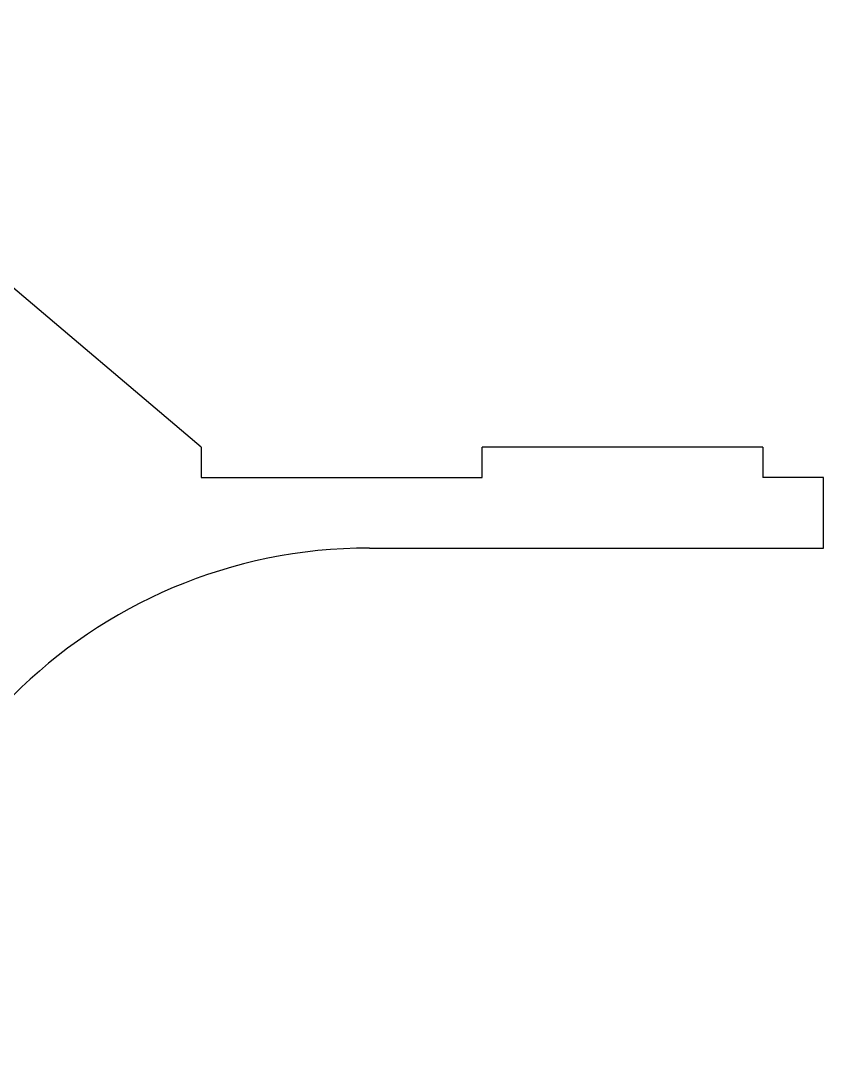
# Model space of a CAD drawing. Header units: millimetres. Extents: x -152 to 152, y -48 to 197.
# Drawn here: x 72.9 to 152.5, y -27 to 75.3 of the extents above; entities that cross this region are included whole.
import ezdxf

# ---------------------------------------------------------------- set-up
doc = ezdxf.new("R2010")
doc.units = ezdxf.units.MM

msp = doc.modelspace()

# ---------------------------------------------------------------- linework, layer by layer
at = {"color": 7, "linetype": 'Continuous', "lineweight": 25}
for p, q in [((90.82, 33), (12.82, 99.11)), ((90.82, 33), (90.82, 30)), ((118.66, 30), (118.66, 33)), ((146.5, 33), (118.66, 33)), ((146.5, 33), (146.5, 30)), ((90.82, 30), (118.66, 30)), ((152.5, 30), (146.5, 30)), ((152.5, 23), (152.5, 30)), ((107.5, 23), (152.5, 23))]:
    msp.add_line(p, q, dxfattribs=at)
msp.add_arc((107.5, -27), 50, 90, 180, dxfattribs=at)

doc.saveas('drawing.dxf')
